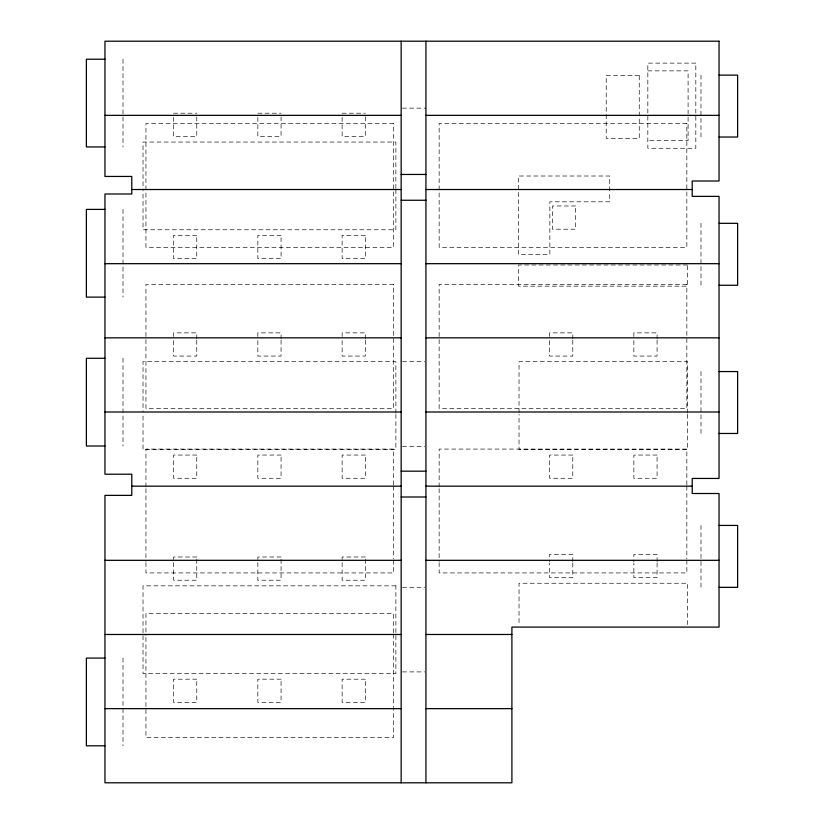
<?xml version="1.0" encoding="UTF-8"?>
<svg xmlns="http://www.w3.org/2000/svg" width="824" height="824" viewBox="0 0 824 824"><rect width="100%" height="100%" fill="white"/><g stroke="black" fill="none" stroke-linecap="round" stroke-linejoin="round"><path stroke-width="0.62" stroke-dasharray="4.12 3.09" d="M647.839 70.864L688.091 70.864L688.091 140.533L647.839 140.533M402.4 108.15L425.936 108.15M173.555 113.207L196.771 113.207M257.84 113.207L281.066 113.207M342.125 113.207L365.351 113.207M402.473 361.705L424.659 361.705M402.473 446.33L424.659 446.33M402.473 587.285L424.659 587.285M402.473 671.91L424.659 671.91M700.987 75.108L700.987 137.031M700.987 223.325L700.987 285.258M700.987 371.552L700.987 433.476M700.987 525.424L700.987 587.347M687.618 413.092L687.618 361.705L519.038 361.705L519.038 413.092M687.618 414.338L687.618 449.43L519.038 449.43L519.038 414.338M687.618 624.592L687.618 583.238L519.038 583.238L519.038 624.592M686.845 484.831L686.845 449.08L439.151 449.08L439.151 487.386M686.845 486.108L686.845 558.888M686.845 560.166L686.845 572.927L439.151 572.927L439.151 562.72M657.078 338.973L657.078 332.865L633.862 332.865L633.862 338.973M657.078 340.199L657.078 356.081L633.862 356.081L633.862 340.199M657.078 561.731L657.078 554.398L633.862 554.398L633.862 561.731M657.078 562.947L657.078 577.614L633.862 577.614L633.862 562.947M609.729 190.756L609.729 176.006L518.389 176.006L518.389 254.441L549.865 254.441L549.865 201.808L609.729 201.808L609.729 191.982M572.793 338.973L572.793 332.865L549.577 332.865L549.577 338.973M572.793 340.199L572.793 356.081L549.577 356.081L549.577 340.199M572.793 561.731L572.793 554.398L549.577 554.398L549.577 561.731M572.793 562.947L572.793 577.614L549.577 577.614L549.577 562.947M439.151 488.663L439.151 561.443M395.881 188.418L395.881 142.047L143.026 142.047L143.026 190.921M395.881 189.675L395.881 229.772L143.026 229.772L143.026 192.177M395.881 413.092L395.881 361.705L143.026 361.705L143.026 411.835M395.881 414.338L395.881 449.43L143.026 449.43L143.026 413.092M393.645 484.831L393.645 449.08L145.941 449.08L145.941 487.386M393.645 486.108L393.645 558.888M393.645 560.166L393.645 572.927L145.941 572.927L145.941 562.72M393.645 632.832L393.645 613.674L145.941 613.674L145.941 635.386M393.645 634.109L393.645 737.531L145.941 737.531L145.941 636.664M365.351 116.874L365.351 136.434L342.125 136.434L342.125 116.874M365.351 338.973L365.351 332.865L342.125 332.865L342.125 338.973M365.351 340.199L365.351 356.081L342.125 356.081L342.125 340.199M281.066 116.874L281.066 136.434L257.84 136.434L257.84 116.874M281.066 338.973L281.066 332.865L257.84 332.865L257.84 338.973M281.066 340.199L281.066 356.081L257.84 356.081L257.84 340.199M196.771 116.874L196.771 136.434L173.555 136.434L173.555 116.874M196.771 338.973L196.771 332.865L173.555 332.865L173.555 338.973M196.771 340.199L196.771 356.081L173.555 356.081L173.555 340.199M145.941 488.663L145.941 561.443M123.013 59.215L123.013 146.94M123.013 209.399L123.013 297.124M123.013 358.275L123.013 446M123.013 658.077L123.013 745.802M695.827 63.129L647.839 63.129L647.839 148.268L695.827 148.268L695.827 63.129M639.249 75.417L606.217 75.417L606.217 138.38L639.249 138.38L639.249 75.417M393.645 123.476L145.941 123.476L145.941 247.324L393.645 247.324L393.645 123.476M686.845 123.476L439.151 123.476L439.151 247.324L686.845 247.324L686.845 123.476M575.636 205.979L552.41 205.979L552.41 229.206L575.636 229.206L575.636 205.979M196.771 235.396L173.555 235.396L173.555 258.612L196.771 258.612L196.771 235.396M281.066 235.396L257.84 235.396L257.84 258.612L281.066 258.612L281.066 235.396M365.351 235.396L342.125 235.396L342.125 258.612L365.351 258.612L365.351 235.396M687.37 264.998L518.626 264.998L518.626 286.155L687.37 286.155L687.37 264.998M393.645 284.486L145.941 284.486L145.941 408.333L393.645 408.333L393.645 284.486M686.845 284.486L439.151 284.486L439.151 408.333L686.845 408.333L686.845 284.486M196.771 455.054L173.555 455.054L173.555 478.27L196.771 478.27L196.771 455.054M281.066 455.054L257.84 455.054L257.84 478.27L281.066 478.27L281.066 455.054M365.351 455.054L342.125 455.054L342.125 478.27L365.351 478.27L365.351 455.054M572.793 455.054L549.577 455.054L549.577 478.27L572.793 478.27L572.793 455.054M657.078 455.054L633.862 455.054L633.862 478.27L657.078 478.27L657.078 455.054M196.771 556.993L173.555 556.993L173.555 580.22L196.771 580.22L196.771 556.993M281.066 556.993L257.84 556.993L257.84 580.22L281.066 580.22L281.066 556.993M365.351 556.993L342.125 556.993L342.125 580.22L365.351 580.22L365.351 556.993M395.881 585.843L143.026 585.843L143.026 673.569L395.881 673.569L395.881 585.843M196.771 679.182L173.555 679.182L173.555 702.409L196.771 702.409L196.771 679.182M281.066 679.182L257.84 679.182L257.84 702.409L281.066 702.409L281.066 679.182M365.351 679.182L342.125 679.182L342.125 702.409L365.351 702.409L365.351 679.182"/><path stroke-width="1.24" d="M104.957 59.215L86.376 59.215L86.376 146.94L104.957 146.94M719.043 75.108L737.624 75.108L737.624 137.031L719.043 137.031M104.957 115.36L401.164 115.36M425.936 115.36L719.043 115.36M401.164 174.451L425.936 174.451M131.788 189.52L401.164 189.52M425.936 189.52L692.212 189.52M401.164 200.263L425.936 200.263M104.957 209.399L86.376 209.399L86.376 297.124L104.957 297.124M719.043 223.325L737.624 223.325L737.624 285.258L719.043 285.258M104.957 263.68L401.164 263.68M425.936 263.68L719.043 263.68M104.957 337.84L401.164 337.84M425.936 337.84L719.043 337.84M104.957 358.275L86.376 358.275L86.376 446L104.957 446M719.043 371.552L737.624 371.552L737.624 433.476L719.043 433.476M104.957 412L401.164 412M425.936 412L719.043 412M401.164 471.173L425.936 471.173M131.788 486.16L401.164 486.16M425.936 486.16L692.212 486.16M401.164 496.996L425.936 496.996M719.043 525.424L737.624 525.424L737.624 587.347L719.043 587.347M104.957 560.32L401.164 560.32M425.936 560.32L719.043 560.32M104.957 634.48L401.164 634.48M425.936 634.48L511.9 634.48M104.957 658.077L86.376 658.077L86.376 745.802L104.957 745.802M104.957 708.64L401.164 708.64M425.936 708.64L511.9 708.64M425.936 41.2L425.936 782.8M401.164 41.2L401.164 782.8M719.043 41.2L104.957 41.2L104.957 176.449L131.788 176.449L131.788 193.99L104.957 193.99L104.957 474.202L131.788 474.202L131.788 495.368L104.957 495.368L104.957 782.8L511.9 782.8L511.9 627.095L719.043 627.095L719.043 493.514L692.212 493.514L692.212 478.445L719.043 478.445L719.043 196.37L692.212 196.37L692.212 181.012L719.043 181.012L719.043 41.2"/></g></svg>
